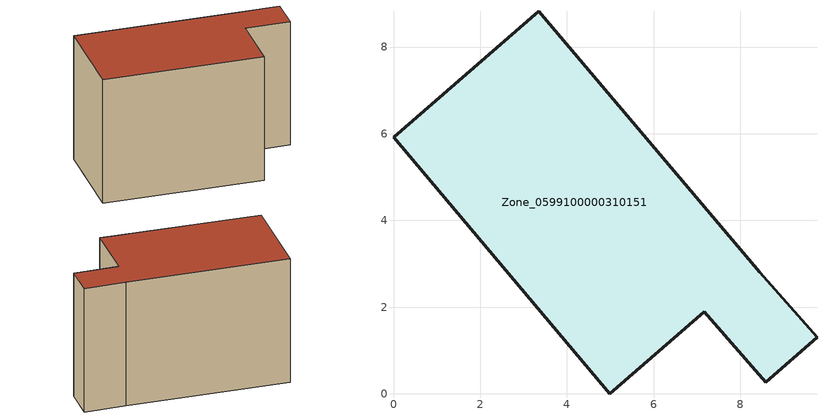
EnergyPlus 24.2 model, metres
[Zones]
Zone_0599100000310151
 floor ground (C_G): 0,5.92 3.35,8.83 8.45,2.81 9.77,1.31 8.59,0.27 7.17,1.89 4.98,0 z0
 wall outside (C_F): 3.35,8.83 0,5.92 4.98,0 7.17,1.89 8.59,0.27 9.77,1.31 8.45,2.81 3.35,8.83 z0:6.44
 roof outside (C_R): 8.45,2.81 3.35,8.83 0,5.92 4.98,0 7.17,1.89 8.59,0.27 9.77,1.31 z6.44
[BUILDING]
Pand.0599100000310151: North Axis=0; Terrain=City; Loads Convergence Tolerance Value=0.04; Temperature Convergence Tolerance Value=0.4; Solar Distribution=FullExterior; Maximum Number of Warmup Days=25; Minimum Number of Warmup Days=1
[Site:Location]
Rotterdam.The.Hague.AP_ZH_NLD Design_Conditions: Latitude=51.96; Longitude=4.45; Time Zone=1; Elevation=-4.5
[SITE:GROUNDTEMPERATURE:BUILDINGSURFACE]
18, 18, 18, 18, 18, 18, 18, 18, 18, 18, 18, 18
[MATERIAL] Thermal Absorptance=0.9; Solar Absorptance=0.7; Visible Absorptance=0.7
Name | Roughness | Thickness | Conductivity | Density | Specific Heat
G.TI.1946 | MediumSmooth | 0.15 | 1 | 540 | 1210
F.TI.1946 | Rough | 0.3 | 0.857143 | 1920 | 840
R.TI.1946 | MediumRough | 0.2 | 0.1 | 1500 | 1000
[CONSTRUCTION]
C_G: G.TI.1946
C_F: F.TI.1946
C_R: R.TI.1946
[ZONE]
Zone_0599100000310151: Type=1; Multiplier=1; Ceiling Height=Autocalculate; Volume=Autocalculate; Floor Area=autocalculate; Part of Total Floor Area=Yes
[ZONEINFILTRATION:DESIGNFLOWRATE]
Infil_Zone_0599100000310151: Zone or ZoneList or Space or SpaceList=Zone_0599100000310151; Schedule=AlwaysOn; Design Flow Rate Calculation Method=Flow/Area; Flow Rate per Floor Area=0.003; Constant Term Coefficient=1; Temperature Term Coefficient=0; Velocity Term Coefficient=0; Velocity Squared Term Coefficient=0
[HVACTEMPLATE:ZONE:IDEALLOADSAIRSYSTEM]
Zone_0599100000310151: Maximum Heating Supply Air Temperature=50; Minimum Cooling Supply Air Temperature=13; Maximum Heating Supply Air Humidity Ratio=0.0156; Minimum Cooling Supply Air Humidity Ratio=0.0077; Heating Limit=NoLimit; Cooling Limit=NoLimit; Dehumidification Control Type=ConstantSensibleHeatRatio; Cooling Sensible Heat Ratio=0.7; Dehumidification Setpoint=60; Humidification Control Type=None; Humidification Setpoint=30; Outdoor Air Method=None; Outdoor Air Flow Rate per Person=0.00944; Outdoor Air Flow Rate per Zone Floor Area=0; Outdoor Air Flow Rate per Zone=0; Demand Controlled Ventilation Type=None; Outdoor Air Economizer Type=NoEconomizer; Heat Recovery Type=None; Sensible Heat Recovery Effectiveness=0.7; Latent Heat Recovery Effectiveness=0.65
[ZONECONTROL:THERMOSTAT]
ThermostatControl_Zone_0599100000310151: Zone or ZoneList=Zone_0599100000310151; Control Type Schedule=DualSetpointControlType; Control 1=Thermostat_Zone_0599100000310151; Temperature Difference Between Cutout And Setpoint=0
[THERMOSTATSETPOINT:DUALSETPOINT]
Thermostat_Zone_0599100000310151: Heating Setpoint Temperature Schedule=HeatingSetpoint_Zone_0599100000310151; Cooling Setpoint Temperature Schedule=CoolingSetpoint_Zone_0599100000310151
[SCHEDULE:COMPACT]
HeatingSetpoint_Zone_0599100000310151: Through: 12/31, For: AllDays, Until: 24:00, 21
CoolingSetpoint_Zone_0599100000310151: Through: 12/31, For: AllDays, Until: 24:00, 24
DualSetpointControlType: Through: 12/31, For: AllDays, Until: 24:00, 4
AlwaysOn: Through: 12/31, For: AllDays, Until: 24:00, 1
